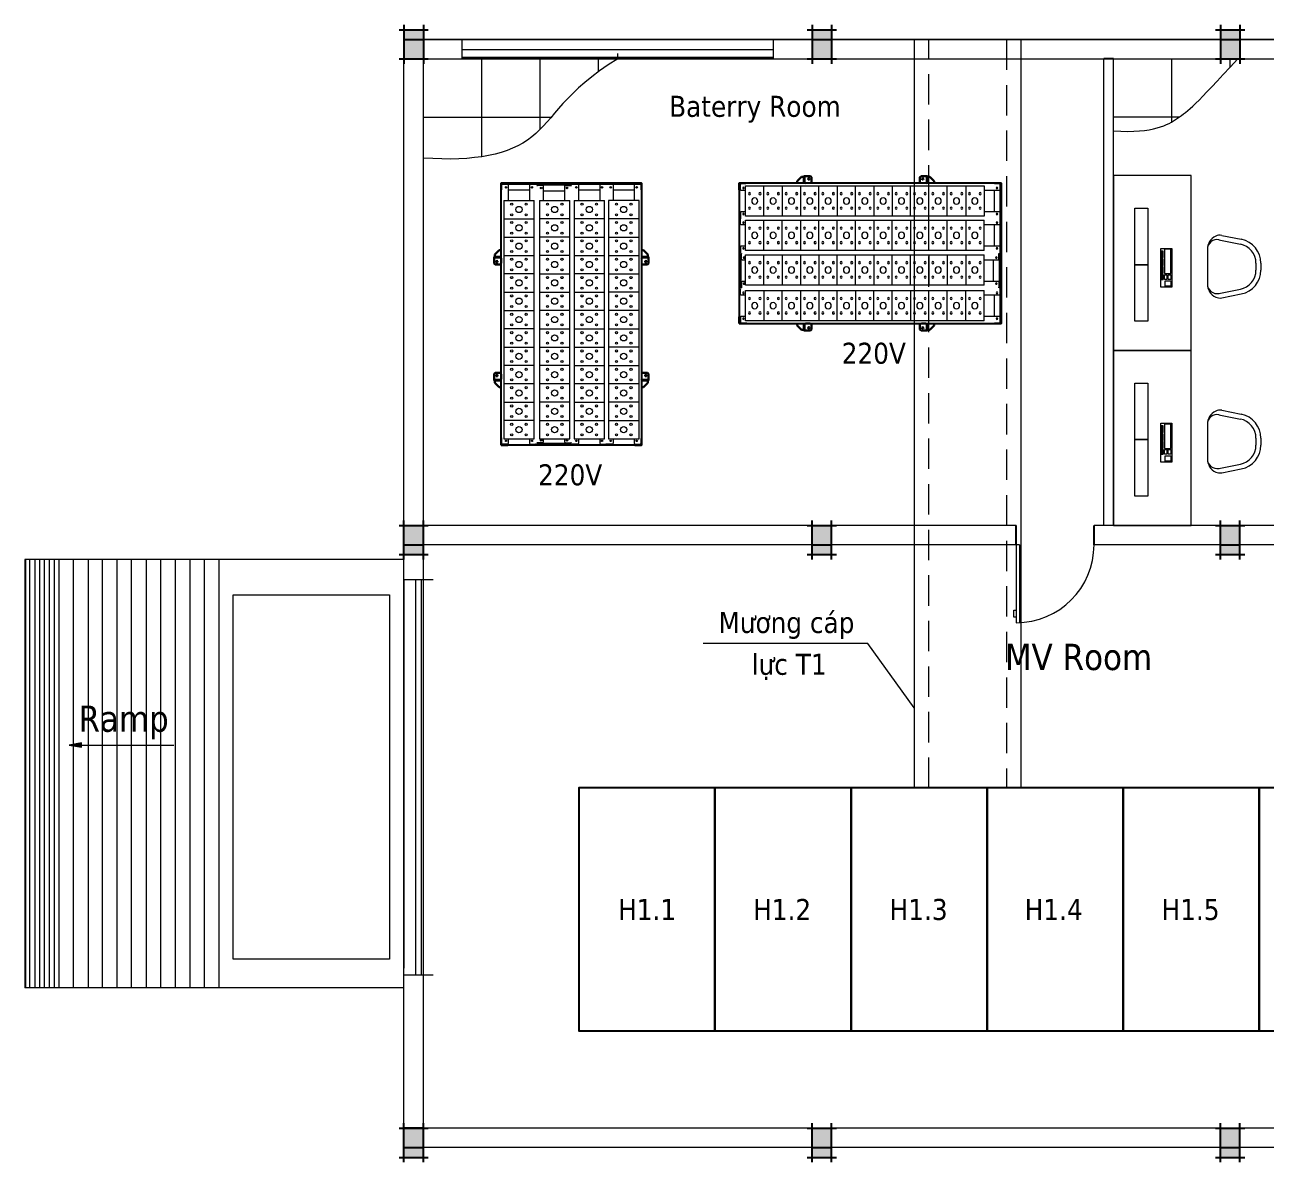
# Model space of a CAD drawing. Header units: millimetres. Extents: x -16531 to 17869, y -15686 to -2636.
# Drawn here: x -16531 to -3760, y -15686 to -3986 of the extents above; entities that cross this region are included whole.
import ezdxf
from ezdxf.enums import TextEntityAlignment as Align

# ---------------------------------------------------------------- set-up
doc = ezdxf.new("R2010")
doc.units = ezdxf.units.MM
doc.header["$LTSCALE"] = 2500
doc.header["$MEASUREMENT"] = 0
doc.linetypes.add('HIDDEN', pattern=[0.375, 0.25, -0.125])
for name, color, linetype, lineweight in [('00', 5, 'Continuous', 25), ('00_Ram_doc', 5, 'Continuous', 25), ('CUA', 2, 'Continuous', 9), ('Tam HPL', 30, 'Continuous', 15), ('TEXT_Phong', 1, 'Continuous', 20), ('TEXT_tu_bang', 1, 'Continuous', 20)]:
    doc.layers.add(name, color=color, linetype=linetype, lineweight=lineweight)
doc.layers.add('0_khong_in', color=5, linetype='Continuous', plot=False)
for name, color, linetype in [('Nha_cot', 5, 'Continuous'), ('Noi_that', 7, 'Continuous'), ('Thiet bi lap moi', 253, 'Continuous'), ('THIET-BI', 21, 'Continuous')]:
    doc.layers.add(name, color=color, linetype=linetype)
doc.styles.add('Tahoma-R', font='tahoma.ttf')

# ---------------------------------------------------------------- blocks, each defined once
blk = doc.blocks.new('*U8')
at = {"color": 7, "linetype": 'Continuous', "lineweight": 30}
for p, q in [((-1152, 1302), (-1215, 1302)), ((-1215, 1302), (-1215, 1240)), ((-1145, 1302), (-1152, 1302)), ((-677, 1320), (-637, 1360)), ((-677, 1302), (-677, 1320)), ((-614, 1360), (-637, 1360)), ((-554, 1366), (-614, 1366)), ((-614, 1366), (-614, 1360)), ((-614, 1360), (-614, 1320)), ((-614, 1320), (-614, 1302)), ((-608, 1320), (-614, 1320)), ((-608, 1354), (-608, 1320)), ((-608, 1312), (-608, 1320)), ((-557, 1302), (-599, 1302)), ((-544, 1356), (-554, 1366)), ((-544, 1302), (-544, 1356)), ((471, 1366), (461, 1356)), ((461, 1356), (461, 1302)), ((531, 1366), (471, 1366)), ((516, 1302), (474, 1302)), ((525, 1320), (525, 1354)), ((525, 1320), (531, 1320)), ((525, 1320), (525, 1312)), ((531, 1360), (531, 1366)), ((531, 1320), (531, 1360)), ((531, 1360), (554, 1360)), ((531, 1302), (531, 1320)), ((554, 1360), (594, 1320)), ((594, 1320), (594, 1302)), ((1215, 1302), (1152, 1302)), ((1207, 1286), (1204, 1290)), ((1207, 1240), (1207, 1286)), ((1209, 1288), (1209, 1247)), ((1215, 1240), (1215, 1302)), ((1209, 1240), (1204, 1240)), ((1209, 977), (1209, 1240)), ((1209, 1240), (1215, 1240)), ((1215, 1240), (1215, 63)), ((1209, 914), (1209, 977)), ((1209, 708), (1209, 914)), ((1209, 645), (1209, 708)), ((1209, 63), (1209, 645)), ((-1215, 63), (-1215, 0)), ((-1215, 0), (-1152, 0)), ((-677, -17), (-677, 0)), ((-614, 0), (-614, -17)), ((-544, -54), (-544, 0)), ((461, 0), (461, -54)), ((531, -17), (531, 0)), ((594, 0), (594, -17)), ((1152, 0), (1215, 0)), ((1204, 63), (1209, 63)), ((1204, 13), (1207, 16)), ((1207, 16), (1207, 63)), ((1215, 63), (1209, 63)), ((1209, 55), (1209, 15)), ((1215, 0), (1215, 63)), ((-637, -57), (-677, -17)), ((-614, -57), (-637, -57)), ((-608, -17), (-614, -17)), ((-614, -17), (-614, -57)), ((-614, -57), (-614, -64)), ((-614, -64), (-554, -64)), ((-608, -17), (-608, -9)), ((-608, -17), (-608, -51)), ((-554, -64), (-544, -54)), ((461, -54), (471, -64)), ((471, -64), (531, -64)), ((525, -9), (525, -17)), ((525, -17), (531, -17)), ((525, -51), (525, -17)), ((531, -57), (531, -17)), ((531, -57), (554, -57)), ((531, -64), (531, -57)), ((594, -17), (554, -57))]:
    blk.add_line(p, q, dxfattribs=at)
at = {"color": 7, "linetype": 'Continuous', "lineweight": 9}
for p, q in [((-1209, 1247), (-1209, 1288)), ((-1204, 1290), (-1207, 1286)), ((-1207, 1286), (-1207, 1240)), ((-1204, 1290), (-1204, 1296)), ((-1204, 1282), (-1204, 1290)), ((-1204, 1241), (-1204, 1282)), ((-1155, 1278), (-1155, 996)), ((-985, 1278), (-1155, 1278)), ((-985, 996), (-985, 1278)), ((-815, 1278), (-985, 1278)), ((-645, 1278), (-815, 1278)), ((-815, 1278), (-815, 996)), ((-645, 996), (-645, 1278)), ((-475, 1278), (-645, 1278)), ((-475, 996), (-475, 1278)), ((-305, 1278), (-475, 1278)), ((-305, 1278), (-305, 996)), ((86, 1278), (-305, 1278)), ((-135, 996), (-135, 1278)), ((35, 1278), (35, 996)), ((256, 1278), (86, 1278)), ((205, 1278), (205, 996)), ((426, 1278), (256, 1278)), ((375, 996), (375, 1278)), ((596, 1278), (426, 1278)), ((545, 1278), (545, 996)), ((766, 1278), (596, 1278)), ((715, 1278), (715, 996)), ((936, 1278), (766, 1278)), ((885, 1278), (885, 996)), ((1055, 1278), (936, 1278)), ((1055, 1278), (1055, 996)), ((1204, 1296), (1204, 1290)), ((1204, 1282), (1204, 1290)), ((1204, 1241), (1204, 1282)), ((-1215, 1240), (-1209, 1240)), ((-1215, 63), (-1215, 1240)), ((-1209, 1240), (-1209, 977)), ((-1204, 1240), (-1209, 1240)), ((-1204, 1234), (-1204, 1241)), ((-1200, 1234), (-1155, 1234)), ((1055, 1234), (1200, 1234)), ((1152, 1234), (1152, 1040)), ((1204, 1241), (1204, 1234)), ((-1204, 1032), (-1204, 1040)), ((-1155, 1040), (-1200, 1040)), ((1200, 1040), (1055, 1040)), ((1204, 1040), (1204, 1032)), ((-1209, 977), (-1209, 914)), ((-1204, 1032), (-1204, 992)), ((-1204, 992), (-1204, 983)), ((-1204, 977), (-1204, 983)), ((-1204, 977), (-1204, 977)), ((-1203, 962), (-1197, 962)), ((-1203, 962), (-1203, 660)), ((-1203, 922), (-1203, 962)), ((-1197, 962), (-1197, 660)), ((-1197, 962), (-1192, 962)), ((-1194, 971), (-1192, 971)), ((-1192, 965), (-1192, 971)), ((-1192, 956), (-1192, 965)), ((-1192, 916), (-1192, 956)), ((-1155, 996), (-985, 996)), ((-1155, 946), (-1155, 664)), ((-985, 946), (-1155, 946)), ((-985, 996), (-815, 996)), ((-985, 946), (-985, 664)), ((-815, 946), (-985, 946)), ((-815, 996), (-645, 996)), ((-815, 664), (-815, 946)), ((-645, 946), (-815, 946)), ((-645, 996), (-475, 996)), ((-645, 664), (-645, 946)), ((-475, 946), (-645, 946)), ((-475, 996), (-305, 996)), ((-475, 664), (-475, 946)), ((-305, 946), (-475, 946)), ((-305, 996), (-135, 996)), ((-305, 946), (-305, 664)), ((-135, 946), (-305, 946)), ((-135, 996), (35, 996)), ((-135, 946), (-135, 664)), ((35, 946), (-135, 946)), ((35, 996), (205, 996)), ((35, 664), (35, 946)), ((205, 946), (35, 946)), ((205, 996), (375, 996)), ((205, 946), (205, 664)), ((375, 946), (205, 946)), ((375, 996), (545, 996)), ((375, 946), (375, 664)), ((545, 946), (375, 946)), ((545, 996), (715, 996)), ((545, 664), (545, 946)), ((715, 946), (545, 946)), ((715, 996), (885, 996)), ((715, 664), (715, 946)), ((885, 946), (715, 946)), ((885, 996), (1055, 996)), ((885, 664), (885, 946)), ((1055, 946), (885, 946)), ((1055, 946), (1055, 664)), ((1192, 971), (1192, 965)), ((1192, 971), (1194, 971)), ((1192, 956), (1192, 965)), ((1197, 962), (1192, 962)), ((1192, 916), (1192, 956)), ((1197, 660), (1197, 962)), ((1197, 962), (1203, 962)), ((1203, 660), (1203, 962)), ((1203, 962), (1203, 922)), ((1204, 1032), (1204, 992)), ((1204, 992), (1204, 983)), ((1204, 983), (1204, 977)), ((1204, 977), (1204, 977)), ((-1209, 914), (-1209, 708)), ((-1192, 908), (-1192, 916)), ((-1188, 908), (-1155, 908)), ((1055, 908), (1188, 908)), ((1140, 714), (1140, 908)), ((1192, 916), (1192, 908)), ((-1209, 708), (-1209, 645)), ((-1203, 660), (-1203, 700)), ((-1192, 706), (-1192, 714)), ((-1192, 706), (-1192, 666)), ((-1155, 714), (-1188, 714)), ((1188, 714), (1055, 714)), ((1192, 714), (1192, 706)), ((1192, 706), (1192, 666)), ((1203, 700), (1203, 660)), ((-1209, 645), (-1209, 63)), ((-1204, 639), (-1204, 645)), ((-1204, 630), (-1204, 639)), ((-1204, 590), (-1204, 630)), ((-1204, 582), (-1204, 590)), ((-1197, 660), (-1203, 660)), ((-1200, 582), (-1155, 582)), ((-1197, 660), (-1192, 660)), ((-1192, 651), (-1194, 651)), ((-1192, 666), (-1192, 657)), ((-1192, 651), (-1192, 657)), ((-1155, 664), (-985, 664)), ((-1155, 626), (-1155, 344)), ((-985, 626), (-1155, 626)), ((-985, 664), (-815, 664)), ((-815, 626), (-985, 626)), ((-985, 626), (-985, 344)), ((-815, 664), (-645, 664)), ((-645, 626), (-815, 626)), ((-815, 626), (-815, 344)), ((-645, 664), (-475, 664)), ((-645, 344), (-645, 626)), ((-475, 626), (-645, 626)), ((-475, 664), (-305, 664)), ((-305, 626), (-475, 626)), ((-475, 626), (-475, 344)), ((-305, 664), (-135, 664)), ((-135, 626), (-305, 626)), ((-305, 626), (-305, 344)), ((-135, 664), (35, 664)), ((35, 626), (-135, 626)), ((-135, 626), (-135, 344)), ((35, 664), (205, 664)), ((35, 344), (35, 626)), ((205, 626), (35, 626)), ((205, 664), (375, 664)), ((375, 626), (205, 626)), ((205, 626), (205, 344)), ((375, 664), (545, 664)), ((375, 344), (375, 626)), ((545, 626), (375, 626)), ((545, 664), (715, 664)), ((715, 626), (545, 626)), ((545, 626), (545, 344)), ((715, 664), (885, 664)), ((885, 626), (715, 626)), ((715, 626), (715, 344)), ((885, 664), (1055, 664)), ((885, 344), (885, 626)), ((1055, 626), (885, 626)), ((1055, 626), (1055, 344)), ((1055, 582), (1200, 582)), ((1152, 582), (1152, 388)), ((1192, 666), (1192, 657)), ((1197, 660), (1192, 660)), ((1192, 657), (1192, 651)), ((1194, 651), (1192, 651)), ((1203, 660), (1197, 660)), ((1204, 645), (1204, 639)), ((1204, 630), (1204, 639)), ((1204, 590), (1204, 630)), ((1204, 590), (1204, 582)), ((-1204, 381), (-1204, 388)), ((-1204, 381), (-1204, 340)), ((-1155, 388), (-1200, 388)), ((1200, 388), (1055, 388)), ((1204, 388), (1204, 381)), ((1204, 381), (1204, 340)), ((-1204, 340), (-1204, 332)), ((-1204, 326), (-1204, 332)), ((-1204, 320), (-1204, 326)), ((-1204, 310), (-1204, 320)), ((-1204, 270), (-1204, 310)), ((-1204, 263), (-1204, 270)), ((-1200, 262), (-1155, 262)), ((-1155, 344), (-985, 344)), ((-985, 306), (-1155, 306)), ((-1155, 306), (-1155, 24)), ((-985, 344), (-815, 344)), ((-985, 306), (-985, 24)), ((-815, 306), (-985, 306)), ((-815, 344), (-645, 344)), ((-815, 24), (-815, 306)), ((-645, 306), (-815, 306)), ((-645, 344), (-475, 344)), ((-645, 24), (-645, 306)), ((-475, 306), (-645, 306)), ((-475, 344), (-305, 344)), ((-305, 306), (-475, 306)), ((-475, 306), (-475, 24)), ((-305, 344), (-135, 344)), ((-305, 24), (-305, 306)), ((-135, 306), (-305, 306)), ((-135, 344), (35, 344)), ((-135, 306), (-135, 24)), ((35, 306), (-135, 306)), ((35, 344), (205, 344)), ((35, 24), (35, 306)), ((205, 306), (35, 306)), ((205, 344), (375, 344)), ((205, 24), (205, 306)), ((375, 306), (205, 306)), ((375, 344), (545, 344)), ((545, 306), (375, 306)), ((375, 306), (375, 24)), ((545, 344), (715, 344)), ((545, 306), (545, 24)), ((715, 306), (545, 306)), ((715, 344), (885, 344)), ((715, 306), (715, 24)), ((885, 306), (715, 306)), ((885, 344), (1055, 344)), ((885, 24), (885, 306)), ((1055, 306), (885, 306)), ((1055, 24), (1055, 306)), ((1055, 262), (1200, 262)), ((1152, 262), (1152, 69)), ((1204, 340), (1204, 332)), ((1204, 332), (1204, 326)), ((1204, 326), (1204, 320)), ((1204, 310), (1204, 320)), ((1204, 270), (1204, 310)), ((1204, 270), (1204, 263)), ((-1209, 63), (-1215, 63)), ((-1209, 63), (-1204, 63)), ((-1209, 15), (-1209, 55)), ((-1207, 63), (-1207, 16)), ((-1207, 16), (-1204, 13)), ((-1204, 61), (-1204, 69)), ((-1204, 61), (-1204, 21)), ((-1204, 21), (-1204, 12)), ((-1204, 6), (-1204, 12)), ((-1155, 69), (-1200, 69)), ((-1155, 24), (-985, 24)), ((-985, 24), (-815, 24)), ((-815, 24), (-645, 24)), ((-645, 24), (-475, 24)), ((-475, 24), (-305, 24)), ((-305, 24), (86, 24)), ((86, 24), (256, 24)), ((256, 24), (426, 24)), ((426, 24), (596, 24)), ((596, 24), (766, 24)), ((766, 24), (936, 24)), ((936, 24), (1055, 24)), ((1200, 69), (1055, 69)), ((1204, 69), (1204, 61)), ((1204, 61), (1204, 21)), ((1204, 21), (1204, 12)), ((1204, 12), (1204, 6))]:
    blk.add_line(p, q, dxfattribs=at)
at = {"color": 3, "linetype": 'Continuous', "lineweight": 25, "ltscale": 100}
blk.add_lwpolyline([(-1215, 1302), (1215, 1302), (1215, 0), (-1215, 0)], close=True, dxfattribs=at)
at = {"color": 7, "linetype": 'Continuous', "lineweight": 30}
for centre in [(-569, 1342), (486, 1342), (-569, -39), (486, -39)]:
    blk.add_circle(centre, 7, dxfattribs=at)
at = {"color": 7, "linetype": 'Continuous', "lineweight": 9}
for centre, radius in [((-1175, 1256), 7), ((-1119, 1204), 10), ((-1070, 1137), 28.9), ((-1021, 1204), 10), ((-949, 1204), 10), ((-900, 1137), 28.9), ((-851, 1204), 10), ((-779, 1204), 10), ((-730, 1137), 28.9), ((-681, 1204), 10), ((-609, 1204), 10), ((-560, 1137), 28.9), ((-511, 1204), 10), ((-439, 1204), 10), ((-390, 1137), 28.9), ((-341, 1204), 10), ((-269, 1204), 10), ((-220, 1137), 28.9), ((-171, 1204), 10), ((-99, 1204), 10), ((-50, 1137), 28.9), ((-1, 1204), 10), ((71, 1204), 10), ((120, 1137), 28.9), ((169, 1204), 10), ((241, 1204), 10), ((290, 1137), 28.9), ((339, 1204), 10), ((411, 1204), 10), ((460, 1137), 28.9), ((509, 1204), 10), ((581, 1204), 10), ((630, 1137), 28.9), ((679, 1204), 10), ((751, 1204), 10), ((800, 1137), 28.9), ((849, 1204), 10), ((921, 1204), 10), ((970, 1137), 28.9), ((1019, 1204), 10), ((1175, 1256), 7), ((-1119, 1070), 10), ((-1021, 1070), 10), ((-949, 1070), 10), ((-851, 1070), 10), ((-779, 1070), 10), ((-681, 1070), 10), ((-609, 1070), 10), ((-511, 1070), 10), ((-439, 1070), 10), ((-341, 1070), 10), ((-269, 1070), 10), ((-171, 1070), 10), ((-99, 1070), 10), ((-1, 1070), 10), ((71, 1070), 10), ((169, 1070), 10), ((241, 1070), 10), ((339, 1070), 10), ((411, 1070), 10), ((509, 1070), 10), ((581, 1070), 10), ((679, 1070), 10), ((751, 1070), 10), ((849, 1070), 10), ((921, 1070), 10), ((1019, 1070), 10), ((-1175, 1017), 7), ((-1170, 931), 7), ((1170, 931), 7), ((1175, 1017), 7), ((-1119, 872), 10), ((-1070, 806), 28.9), ((-1021, 872), 10), ((-949, 872), 10), ((-900, 806), 28.9), ((-851, 872), 10), ((-779, 872), 10), ((-730, 806), 28.9), ((-681, 872), 10), ((-609, 872), 10), ((-560, 806), 28.9), ((-511, 872), 10), ((-439, 872), 10), ((-390, 806), 28.9), ((-341, 872), 10), ((-269, 872), 10), ((-220, 806), 28.9), ((-171, 872), 10), ((-99, 872), 10), ((-50, 806), 28.9), ((-1, 872), 10), ((71, 872), 10), ((120, 806), 28.9), ((169, 872), 10), ((241, 872), 10), ((290, 806), 28.9), ((339, 872), 10), ((411, 872), 10), ((460, 806), 28.9), ((509, 872), 10), ((581, 872), 10), ((630, 806), 28.9), ((679, 872), 10), ((751, 872), 10), ((800, 806), 28.9), ((849, 872), 10), ((921, 872), 10), ((970, 806), 28.9), ((1019, 872), 10), ((-1170, 691), 7), ((-1119, 738), 10), ((-1021, 738), 10), ((-949, 738), 10), ((-851, 738), 10), ((-779, 738), 10), ((-681, 738), 10), ((-609, 738), 10), ((-511, 738), 10), ((-439, 738), 10), ((-341, 738), 10), ((-269, 738), 10), ((-171, 738), 10), ((-99, 738), 10), ((-1, 738), 10), ((71, 738), 10), ((169, 738), 10), ((241, 738), 10), ((339, 738), 10), ((411, 738), 10), ((509, 738), 10), ((581, 738), 10), ((679, 738), 10), ((751, 738), 10), ((849, 738), 10), ((921, 738), 10), ((1019, 738), 10), ((1170, 691), 7), ((-1175, 605), 7), ((1175, 605), 7), ((-1119, 552), 10), ((-1070, 485), 28.9), ((-1021, 552), 10), ((-949, 552), 10), ((-900, 485), 28.9), ((-851, 552), 10), ((-779, 552), 10), ((-730, 485), 28.9), ((-681, 552), 10), ((-609, 552), 10), ((-560, 485), 28.9), ((-511, 552), 10), ((-439, 552), 10), ((-390, 485), 28.9), ((-341, 552), 10), ((-269, 552), 10), ((-220, 485), 28.9), ((-171, 552), 10), ((-99, 552), 10), ((-50, 485), 28.9), ((-1, 552), 10), ((71, 552), 10), ((120, 485), 28.9), ((169, 552), 10), ((241, 552), 10), ((290, 485), 28.9), ((339, 552), 10), ((411, 552), 10), ((460, 485), 28.9), ((509, 552), 10), ((581, 552), 10), ((630, 485), 28.9), ((679, 552), 10), ((751, 552), 10), ((800, 485), 28.9), ((849, 552), 10), ((921, 552), 10), ((970, 485), 28.9), ((1019, 552), 10), ((-1175, 366), 7), ((-1119, 418), 10), ((-1021, 418), 10), ((-949, 418), 10), ((-851, 418), 10), ((-779, 418), 10), ((-681, 418), 10), ((-609, 418), 10), ((-511, 418), 10), ((-439, 418), 10), ((-341, 418), 10), ((-269, 418), 10), ((-171, 418), 10), ((-99, 418), 10), ((-1, 418), 10), ((71, 418), 10), ((169, 418), 10), ((241, 418), 10), ((339, 418), 10), ((411, 418), 10), ((509, 418), 10), ((581, 418), 10), ((679, 418), 10), ((751, 418), 10), ((849, 418), 10), ((921, 418), 10), ((1019, 418), 10), ((1175, 366), 7), ((-1175, 286), 7), ((-1119, 232), 10), ((-1021, 232), 10), ((-949, 232), 10), ((-851, 232), 10), ((-779, 232), 10), ((-681, 232), 10), ((-609, 232), 10), ((-511, 232), 10), ((-439, 232), 10), ((-341, 232), 10), ((-269, 232), 10), ((-171, 232), 10), ((-99, 232), 10), ((-1, 232), 10), ((71, 232), 10), ((169, 232), 10), ((241, 232), 10), ((339, 232), 10), ((411, 232), 10), ((509, 232), 10), ((581, 232), 10), ((679, 232), 10), ((751, 232), 10), ((849, 232), 10), ((921, 232), 10), ((1019, 232), 10), ((1175, 286), 7), ((-1070, 166), 28.9), ((-900, 166), 28.9), ((-730, 166), 28.9), ((-560, 166), 28.9), ((-390, 166), 28.9), ((-220, 166), 28.9), ((-50, 166), 28.9), ((120, 166), 28.9), ((290, 166), 28.9), ((460, 166), 28.9), ((630, 166), 28.9), ((800, 166), 28.9), ((970, 166), 28.9), ((-1175, 46), 7), ((-1119, 98), 10), ((-1021, 98), 10), ((-949, 98), 10), ((-851, 98), 10), ((-779, 98), 10), ((-681, 98), 10), ((-609, 98), 10), ((-511, 98), 10), ((-439, 98), 10), ((-341, 98), 10), ((-269, 98), 10), ((-171, 98), 10), ((-99, 98), 10), ((-1, 98), 10), ((71, 98), 10), ((169, 98), 10), ((241, 98), 10), ((339, 98), 10), ((411, 98), 10), ((509, 98), 10), ((581, 98), 10), ((679, 98), 10), ((751, 98), 10), ((849, 98), 10), ((921, 98), 10), ((1019, 98), 10), ((1175, 46), 7)]:
    blk.add_circle(centre, radius, dxfattribs=at)
for centre, radius, start, end in [((-1200, 1288), 9, 116.3878, 180), ((-1217, 1247), 8, 284.4775, 0), ((-1170, 1258), 7, 122.6693, 259.9506), ((1170, 1258), 7, 280.0494, 57.3307), ((-1211, 922), 8, 284.4775, 0), ((-1194, 962), 9, 90, 180), ((1194, 962), 9, 0, 90), ((-1194, 660), 9, 180, 270), ((1194, 660), 9, 270, 0), ((-1217, 55), 8, 0, 75.5225), ((-1200, 15), 9, 180, 243.6122), ((-1170, 45), 7, 100.0495, 237.3306), ((1170, 45), 7, 302.6695, 79.9504)]:
    blk.add_arc(centre, radius, start, end, dxfattribs=at)
at = {"color": 7, "linetype": 'Continuous', "lineweight": 30}
for centre, radius, start, end in [((-614, 1354), 6, 0, 90), ((-599, 1312), 9, 180, 270), ((516, 1312), 9, 270, 0), ((531, 1354), 6, 90, 180), ((1200, 1288), 9, 0, 63.6122), ((1217, 1247), 8, 180, 255.5225), ((1211, 922), 8, 180, 255.5225), ((1211, 700), 8, 104.4775, 180), ((-599, -9), 9, 90, 180), ((516, -9), 9, 0, 90), ((1200, 15), 9, 296.3878, 0), ((1217, 55), 8, 104.4775, 180), ((-614, -51), 6, 270, 0), ((531, -51), 6, 180, 270)]:
    blk.add_arc(centre, radius, start, end, dxfattribs=at)
blk = doc.blocks.new('DI700')
at = {"layer": 'CUA', "color": 0}
for p, q in [((670, 0), (670, 699)), ((700, 0), (700, 700)), ((700, 651), (722, 651)), ((722, 588), (700, 588)), ((722, 651), (722, 588)), ((670, 0), (700, 0))]:
    blk.add_line(p, q, dxfattribs=at)
blk.add_arc((700, 0), 700, 90, 180, dxfattribs=at)
blk = doc.blocks.new('333')
at = {"layer": 'Nha_cot'}
h = blk.add_hatch(color=256, dxfattribs=at)
h.paths.add_polyline_path([(100, 0), (100, 100), (-100, 100), (-100, 0)])
h.paths.add_polyline_path([(100, -200), (100, 0), (-100, 0), (-100, -200)])
for p, q in [((-100, 150), (-100, -250)), ((100, 150), (100, -250)), ((150, 100), (-150, 100)), ((100, 100), (-100, 100)), ((100, 0), (-100, 0)), ((150, -200), (-150, -200))]:
    blk.add_line(p, q, dxfattribs=at)
blk = doc.blocks.new('khung')
at = {"layer": 'Nha_cot', "extrusion": (0, 0, -1), "zscale": -1}
for p in [(-100, -150), (-4300, -150), (-8500, -150), (-12700, -150), (-16900, -150), (-21100, -150), (-25300, -150), (-29500, -150)]:
    blk.add_blockref('333', p, dxfattribs=at)
at = {"layer": 'Nha_cot', "rotation": 180}
for p in [(100, -5350), (4300, -5350), (8500, -5350), (12700, -5350), (16900, -5350), (21100, -5350), (25300, -5350), (29500, -5350), (100, -11550), (4300, -11550), (8500, -11550), (12700, -11550), (16900, -11550), (21100, -11550), (25300, -11550), (29500, -11550)]:
    blk.add_blockref('333', p, dxfattribs=at)

msp = doc.modelspace()

# ---------------------------------------------------------------- hatches: boundary and pattern name
at = {"layer": '00_Ram_doc', "lineweight": 13, "ltscale": 0.5}
msp.add_hatch(color=256, dxfattribs=at).paths.add_polyline_path([(-15949, -11373), (-16074, -11396), (-15949, -11415)])

# ---------------------------------------------------------------- linework, layer by layer
at = {"layer": '00', "lineweight": 20, "ltscale": 0.5}
for p, q in [((-4231, -4136), (-12531, -4136)), ((8269, -4136), (-4031, -4136)), ((-12431, -15336), (-12431, -4336)), ((-5431, -9136), (-5431, -4336)), ((-5331, -9136), (-5331, -4336)), ((-12631, -15536), (-12631, -5055)), ((-6331, -9136), (-12431, -9136)), ((-2831, -9136), (-5531, -9136)), ((-2831, -9136), (-5389, -9136)), ((-6297, -9336), (-12431, -9336)), ((-2831, -9336), (-5531, -9336)), ((16969, -15336), (-12431, -15336)), ((16969, -15536), (-12631, -15536))]:
    msp.add_line(p, q, dxfattribs=at)
at = {"layer": '00', "lineweight": 9, "ltscale": 0.5}
msp.add_line((-10431, -4321), (-10431, -4281), dxfattribs=at)
at = {"layer": '00', "ltscale": 0.5}
for p, q in [((-6331, -9336), (-6331, -9136)), ((-5531, -9336), (-5531, -9136))]:
    msp.add_line(p, q, dxfattribs=at)
at = {"layer": '00', "lineweight": 20, "ltscale": 0.5}
for points in [[(-12631, -5186), (-12631, -4136), (-4031, -4136)], [(-4031, -4136), (7269, -4136)], [(-12431, -4336), (-12431, -4336), (-4231, -4336)], [(-4281, -4336), (8169, -4336), (16769, -4336), (16769, -4336)]]:
    msp.add_lwpolyline(points, dxfattribs=at)
at = {"layer": '00', "lineweight": 9, "ltscale": 0.5}
for points in [[(-8831, -4336), (-12031, -4336), (-12031, -4136), (-8831, -4136)], [(-12031, -4241), (-8831, -4241), (-8831, -4321), (-12031, -4321)]]:
    msp.add_lwpolyline(points, close=True, dxfattribs=at)
at = {"layer": '00', "lineweight": 13, "ltscale": 0.5}
for points in [[(-12631, -9691), (-12631, -13691)], [(-12631, -9691), (-12332, -9691)], [(-12509, -13759), (-12509, -9691)], [(-12452, -13759), (-12452, -9691)], [(-12631, -13759), (-12332, -13759)]]:
    msp.add_lwpolyline(points, dxfattribs=at)
at = {"layer": '00_Ram_doc', "lineweight": 20, "ltscale": 0.5}
for points in [[(-12631, -9486), (-16531, -9486), (-16531, -13891)], [(-16526, -9486), (-16526, -13891)], [(-12631, -13891), (-16531, -13891)]]:
    msp.add_lwpolyline(points, dxfattribs=at)
at = {"layer": '00_Ram_doc', "lineweight": 13, "ltscale": 0.5}
for points in [[(-16482, -9486), (-16482, -13891)], [(-16429, -9486), (-16429, -13891)], [(-16379, -9486), (-16379, -13891)], [(-16332, -9486), (-16332, -13891)], [(-16282, -9486), (-16282, -13891)], [(-16230, -9486), (-16230, -13891)], [(-16180, -9486), (-16180, -13891)], [(-16033, -9486), (-16033, -13891)], [(-15881, -9486), (-15881, -13891)], [(-15735, -9486), (-15735, -13891)], [(-15586, -9486), (-15586, -13891)], [(-15436, -9486), (-15436, -13891)], [(-15284, -9486), (-15284, -13891)], [(-15137, -9486), (-15137, -13891)], [(-14985, -9486), (-14985, -13891)], [(-14835, -9486), (-14835, -13891)], [(-14686, -9486), (-14686, -13891)], [(-14536, -9486), (-14536, -13891)], [(-15949, -11373), (-16074, -11396), (-15949, -11415), (-15949, -11373)], [(-15949, -11396), (-14997, -11396)]]:
    msp.add_lwpolyline(points, dxfattribs=at)
msp.add_lwpolyline([(-14387, -9851), (-12781, -9851), (-12781, -13599), (-14387, -13599)], close=True, dxfattribs=at)
at = {"layer": '0_khong_in', "color": 3, "lineweight": 15, "ltscale": 0.5}
for p, q in [((-7381, -4136), (-7381, -11836)), ((-6281, -11836), (-6281, -4136)), ((-7858, -10349), (-9551, -10349)), ((-7381, -11011), (-7858, -10349))]:
    msp.add_line(p, q, dxfattribs=at)
at = {"layer": '0_khong_in', "color": 3, "linetype": 'HIDDEN', "lineweight": 15, "ltscale": 0.5}
for p, q in [((-7231, -11836), (-7231, -4136)), ((-6431, -4136), (-6431, -11836))]:
    msp.add_line(p, q, dxfattribs=at)
at = {"layer": '0_khong_in', "ltscale": 0.5}
for p, q in [((-5331, -4336), (-5431, -4336)), ((-12431, -15336), (-12631, -15336))]:
    msp.add_line(p, q, dxfattribs=at)
at = {"layer": 'Noi_that', "color": 1, "lineweight": 13, "ltscale": 0.5}
for p, q in [((-4246, -6197), (-4026, -6241)), ((-4246, -6197), (-4026, -6241)), ((-4217, -6152), (-4016, -6192)), ((-4217, -6152), (-4016, -6192)), ((-4365, -6295), (-4365, -6651)), ((-4365, -6295), (-4365, -6651)), ((-3865, -6437), (-3865, -6509)), ((-3815, -6437), (-3815, -6509)), ((-4246, -6749), (-4026, -6705)), ((-4246, -6749), (-4026, -6705)), ((-4217, -6794), (-4016, -6754)), ((-4217, -6794), (-4016, -6754)), ((-4246, -7997), (-4026, -8041)), ((-4246, -7997), (-4026, -8041)), ((-4217, -7951), (-4016, -7991)), ((-4217, -7951), (-4016, -7991)), ((-4365, -8095), (-4365, -8451)), ((-4365, -8095), (-4365, -8451)), ((-3865, -8237), (-3865, -8309)), ((-3815, -8237), (-3815, -8309)), ((-4246, -8549), (-4026, -8505)), ((-4246, -8549), (-4026, -8505)), ((-4217, -8594), (-4016, -8554)), ((-4217, -8594), (-4016, -8554))]:
    msp.add_line(p, q, dxfattribs=at)
at = {"layer": 'Noi_that', "lineweight": 13, "ltscale": 0.5}
for points in [[(-5331, -5537), (-5331, -7336), (-4531, -7336), (-4531, -5537)], [(-5331, -7336), (-5331, -9136), (-4531, -9136), (-4531, -7336)]]:
    msp.add_lwpolyline(points, close=True, dxfattribs=at)
at = {"layer": 'Noi_that', "color": 2, "lineweight": 13, "ltscale": 0.5}
for points in [[(-5113, -6453), (-5113, -5872), (-4979, -5872), (-4979, -6453)], [(-5113, -7034), (-5113, -6453), (-4979, -6453), (-4979, -7034)], [(-5113, -8252), (-5113, -7672), (-4979, -7672), (-4979, -8252)], [(-5113, -8833), (-5113, -8252), (-4979, -8252), (-4979, -8833)]]:
    msp.add_lwpolyline(points, close=True, dxfattribs=at)
at = {"layer": 'Noi_that', "color": 11, "lineweight": 13, "ltscale": 0.5}
for points in [[(-4731, -6285), (-4731, -6685), (-4843, -6685), (-4843, -6285)], [(-4731, -6285), (-4731, -6685), (-4843, -6685), (-4843, -6285)], [(-4837, -6313), (-4837, -6379), (-4820, -6379), (-4820, -6313)], [(-4837, -6313), (-4837, -6379), (-4820, -6379), (-4820, -6313)], [(-4742, -6543), (-4742, -6295), (-4807, -6295), (-4807, -6543)], [(-4742, -6543), (-4742, -6295), (-4807, -6295), (-4807, -6543)], [(-4837, -6395), (-4837, -6461), (-4820, -6461), (-4820, -6395)], [(-4837, -6395), (-4837, -6461), (-4820, -6461), (-4820, -6395)], [(-4837, -6474), (-4837, -6540), (-4820, -6540), (-4820, -6474)], [(-4837, -6474), (-4837, -6540), (-4820, -6540), (-4820, -6474)], [(-4837, -6554), (-4837, -6604), (-4820, -6604), (-4820, -6554)], [(-4837, -6554), (-4837, -6604), (-4820, -6604), (-4820, -6554)], [(-4782, -6556), (-4782, -6604), (-4807, -6604), (-4807, -6556)], [(-4782, -6556), (-4782, -6604), (-4807, -6604), (-4807, -6556)], [(-4742, -6620), (-4742, -6675), (-4800, -6675), (-4800, -6620)], [(-4742, -6620), (-4742, -6675), (-4800, -6675), (-4800, -6620)], [(-4742, -6556), (-4742, -6604), (-4767, -6604), (-4767, -6556)], [(-4742, -6556), (-4742, -6604), (-4767, -6604), (-4767, -6556)], [(-4731, -8085), (-4731, -8485), (-4843, -8485), (-4843, -8085)], [(-4731, -8085), (-4731, -8485), (-4843, -8485), (-4843, -8085)], [(-4837, -8112), (-4837, -8178), (-4820, -8178), (-4820, -8112)], [(-4837, -8112), (-4837, -8178), (-4820, -8178), (-4820, -8112)], [(-4742, -8343), (-4742, -8094), (-4807, -8094), (-4807, -8343)], [(-4742, -8343), (-4742, -8094), (-4807, -8094), (-4807, -8343)], [(-4837, -8195), (-4837, -8261), (-4820, -8261), (-4820, -8195)], [(-4837, -8195), (-4837, -8261), (-4820, -8261), (-4820, -8195)], [(-4837, -8273), (-4837, -8339), (-4820, -8339), (-4820, -8273)], [(-4837, -8273), (-4837, -8339), (-4820, -8339), (-4820, -8273)], [(-4837, -8354), (-4837, -8403), (-4820, -8403), (-4820, -8354)], [(-4837, -8354), (-4837, -8403), (-4820, -8403), (-4820, -8354)], [(-4782, -8356), (-4782, -8403), (-4807, -8403), (-4807, -8356)], [(-4782, -8356), (-4782, -8403), (-4807, -8403), (-4807, -8356)], [(-4742, -8420), (-4742, -8475), (-4800, -8475), (-4800, -8420)], [(-4742, -8420), (-4742, -8475), (-4800, -8475), (-4800, -8420)], [(-4742, -8356), (-4742, -8403), (-4767, -8403), (-4767, -8356)], [(-4742, -8356), (-4742, -8403), (-4767, -8403), (-4767, -8356)]]:
    msp.add_lwpolyline(points, close=True, dxfattribs=at)
at = {"layer": 'Noi_that', "color": 1, "lineweight": 13, "ltscale": 0.5}
for centre, radius, start, end in [((-4215, -6295), 150, 115.1875, 180), ((-4215, -6295), 150, 115.1875, 180), ((-4265, -6295), 100, 78.6901, 180), ((-4265, -6295), 100, 78.6901, 180), ((-4237, -6250), 100, 78.6901, 115.1875), ((-4237, -6250), 100, 78.6901, 115.1875), ((-4065, -6437), 200, 0, 78.6901), ((-4065, -6437), 200, 0, 78.6901), ((-4065, -6437), 250, 0, 78.6901), ((-4065, -6437), 250, 0, 78.6901), ((-4065, -6509), 200, 281.3099, 0), ((-4065, -6509), 200, 281.3099, 0), ((-4065, -6509), 250, 281.3099, 0), ((-4065, -6509), 250, 281.3099, 0), ((-4215, -6651), 150, 180, 244.8125), ((-4265, -6651), 100, 180, 281.3099), ((-4215, -6651), 150, 180, 244.8125), ((-4265, -6651), 100, 180, 281.3099), ((-4237, -6696), 100, 244.8125, 281.3099), ((-4237, -6696), 100, 244.8125, 281.3099), ((-4215, -8095), 150, 115.1875, 180), ((-4215, -8095), 150, 115.1875, 180), ((-4265, -8095), 100, 78.6901, 180), ((-4265, -8095), 100, 78.6901, 180), ((-4237, -8049), 100, 78.6901, 115.1875), ((-4237, -8049), 100, 78.6901, 115.1875), ((-4065, -8237), 200, 0, 78.6901), ((-4065, -8237), 200, 0, 78.6901), ((-4065, -8237), 250, 0, 78.6901), ((-4065, -8237), 250, 0, 78.6901), ((-4065, -8309), 200, 281.3099, 0), ((-4065, -8309), 200, 281.3099, 0), ((-4065, -8309), 250, 281.3099, 0), ((-4065, -8309), 250, 281.3099, 0), ((-4215, -8451), 150, 180, 244.8125), ((-4265, -8451), 100, 180, 281.3099), ((-4215, -8451), 150, 180, 244.8125), ((-4265, -8451), 100, 180, 281.3099), ((-4237, -8496), 100, 244.8125, 281.3099), ((-4237, -8496), 100, 244.8125, 281.3099)]:
    msp.add_arc(centre, radius, start, end, dxfattribs=at)
at = {"layer": 'Tam HPL', "lineweight": 13, "ltscale": 0.5}
for p, q in [((-11831, -5343), (-11831, -4336)), ((-11231, -5063), (-11231, -4336)), ((-10631, -4469), (-10631, -4336)), ((-5331, -4336), (-4053, -4336)), ((-5331, -5077), (-5331, -4336)), ((-4731, -4984), (-4731, -4336)), ((-4131, -4421), (-4131, -4336)), ((-12431, -4936), (-11231, -4936)), ((-11231, -4936), (-11116, -4936)), ((-4658, -4936), (-5331, -4936))]:
    msp.add_line(p, q, dxfattribs=at)
msp.add_open_spline([(-10431, -4336), (-10983, -4673), (-11192, -5245), (-11899, -5395), (-12431, -5356)], degree=3, dxfattribs=at)
msp.add_open_spline([(-5331, -5077), (-4910, -5103), (-4613, -4911), (-4494, -4818), (-4053, -4336)], degree=3, knots=[0.15626, 0.15626, 0.15626, 0.15626, 1, 1.985375, 1.985375, 1.985375, 1.985375], dxfattribs=at)
at = {"layer": 'Thiet bi lap moi', "ltscale": 0.5}
for points in [[(-9431, -11836), (-10831, -11836), (-10831, -14336), (-9431, -14336)], [(-8031, -11836), (-9431, -11836), (-9431, -14336), (-8031, -14336)], [(-6631, -11836), (-8031, -11836), (-8031, -14336), (-6631, -14336)], [(-5231, -11836), (-6631, -11836), (-6631, -14336), (-5231, -14336)], [(-3831, -11836), (-5231, -11836), (-5231, -14336), (-3831, -14336)], [(-2431, -11836), (-3831, -11836), (-3831, -14336), (-2431, -14336)]]:
    msp.add_lwpolyline(points, close=True, dxfattribs=at)

# ---------------------------------------------------------------- block references
at = {"layer": '00', "lineweight": 20, "ltscale": 0.5}
msp.add_blockref('khung', (-12631, -3986), dxfattribs=at)
at = {"layer": 'CUA', "color": 1, "lineweight": 20, "ltscale": 0.5, "xscale": 1.142857142856883, "yscale": 1.142857142857143, "zscale": 1.142857142857143, "rotation": 180}
msp.add_blockref('DI700', (-5531, -9336), dxfattribs=at)
at = {"layer": 'THIET-BI', "color": 3, "linetype": 'Continuous', "lineweight": -2, "ltscale": 0.5, "yscale": 1.109741060419765}
for p, xscale, zscale, rotation in [((-10186, -6962), 1.109741060419765, 1.109741060419235, 90), ((-7834, -5614), -1.109741060419765, 1.109741060419765, 180)]:
    msp.add_blockref('*U8', p, dxfattribs=dict(at, xscale=xscale, zscale=zscale, rotation=rotation))

# ---------------------------------------------------------------- texts
at = {"layer": '00_Ram_doc', "lineweight": 13, "ltscale": 0.5, "style": 'Tahoma-R'}
msp.add_text('Ramp', height=270, dxfattribs=at).set_placement((-15515, -11123), align=Align.MIDDLE_CENTER)
at = {"layer": '0_khong_in', "color": 3, "lineweight": 15, "ltscale": 0.5, "style": 'Tahoma-R'}
for s, p in [('Mương cáp', (-8696, -10134)), ('lực T1', (-8668, -10564))]:
    msp.add_text(s, height=216, dxfattribs=at).set_placement(p, align=Align.MIDDLE_CENTER)
at = {"layer": 'TEXT_Phong', "lineweight": 20, "ltscale": 0.5, "style": 'Tahoma-R'}
for s, height, p in [('Baterry Room', 216, (-9020, -4824)), ('MV Room', 270, (-5691, -10488))]:
    msp.add_text(s, height=height, dxfattribs=at).set_placement(p, align=Align.MIDDLE_CENTER)
at = {"layer": 'TEXT_tu_bang', "lineweight": 20, "ltscale": 0.5, "style": 'Tahoma-R'}
for s, p in [('220V', (-7797, -7364)), ('220V', (-10921, -8615)), ('H1.1', (-10129, -13086)), ('H1.2', (-8740, -13086)), ('H1.3', (-7336, -13086)), ('H1.4', (-5946, -13086)), ('H1.5', (-4538, -13086))]:
    msp.add_text(s, height=216, dxfattribs=at).set_placement(p, align=Align.MIDDLE_CENTER)

doc.saveas('drawing.dxf')
